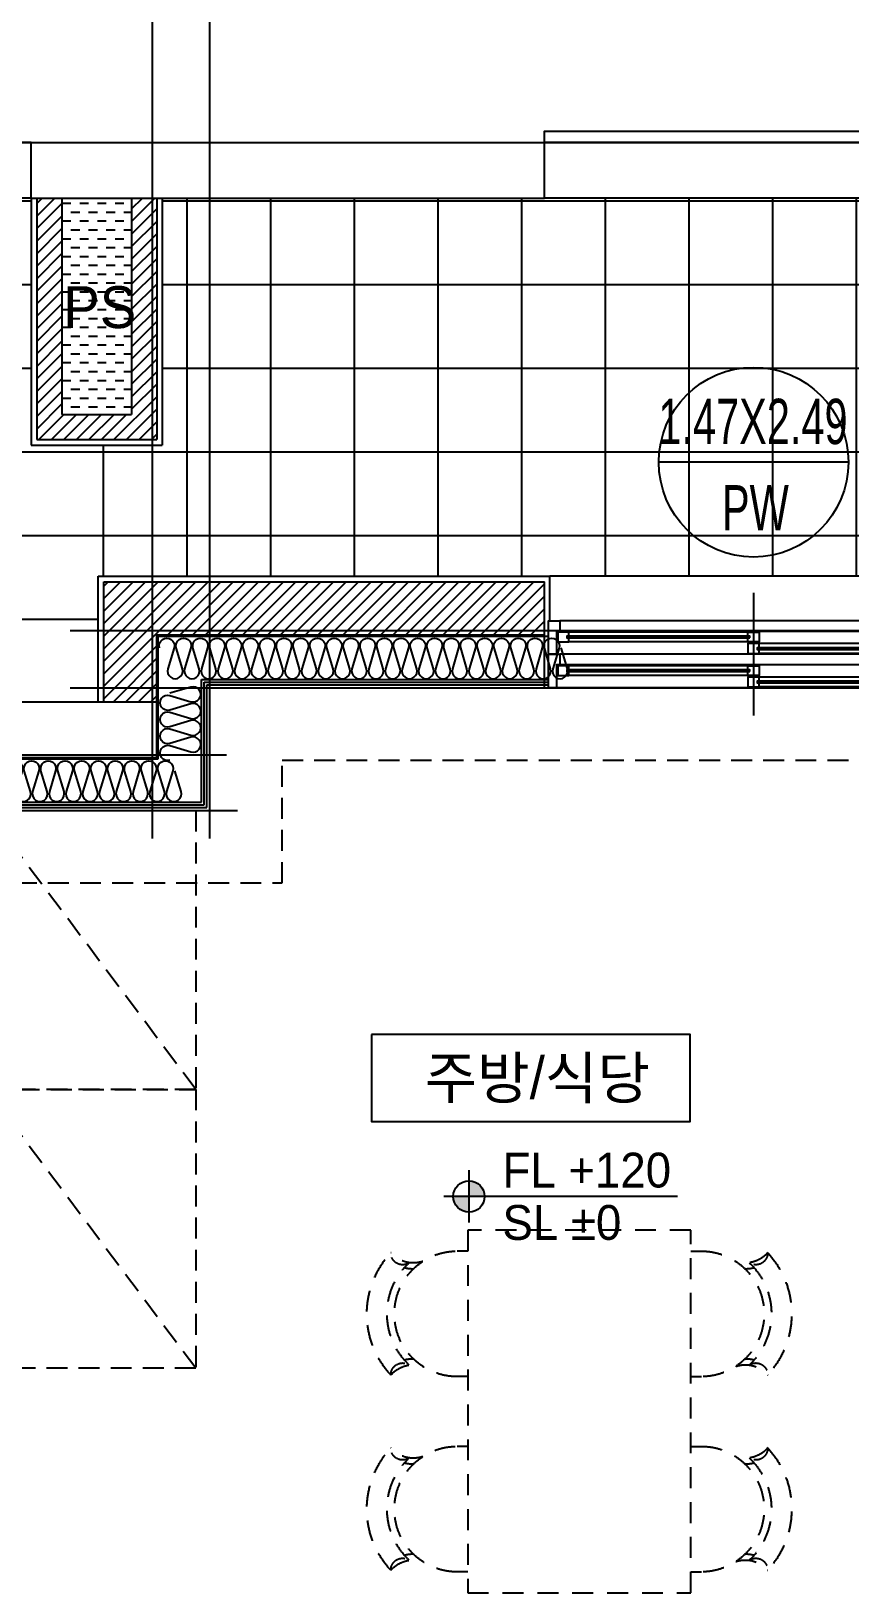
# Model space of a CAD drawing. Header units: millimetres. Extents: x -24416 to 92204, y -190080 to 23760.
# Drawn here: x 8797 to 11732, y -175823 to -170224 of the extents above; entities that cross this region are included whole.
import ezdxf
from ezdxf.enums import TextEntityAlignment as Align

# ---------------------------------------------------------------- set-up
doc = ezdxf.new("R2010")
doc.units = ezdxf.units.MM
doc.header["$LTSCALE"] = 50
for name, pattern in [('AUDIT_D_220706163347-0', [0]), ('CEN', [62, 60, -1, 0, -1]), ('HD', [2.5, 1.5, -1]), ('HID', [2.3, 1.5, -0.8])]:
    doc.linetypes.add(name, pattern=pattern)
for name, color, linetype in [('A-SOL252', 252, 'Continuous'), ('A-레벨', 7, 'AUDIT_D_220706163347-0'), ('A-창호부호', 4, 'Continuous'), ('A_HAT', 8, 'Continuous'), ('CEN_CON', 1, 'CEN'), ('CEN_WALL', 12, 'CEN'), ('CONC', 2, 'Continuous'), ('dan1', 7, 'HID'), ('ELE3_CON', 7, 'Continuous'), ('ELE4', 4, 'Continuous'), ('FIN', 6, 'Continuous'), ('FUR_가구', 8, 'HD'), ('FUR_가전', 8, 'HID'), ('INS', 8, 'Continuous'), ('ROM', 7, 'AUDIT_D_220706163347-0'), ('WAL', 3, 'Continuous'), ('WAL_DRY', 7, 'Continuous'), ('WIN', 4, 'Continuous'), ('X - 단위세대$0$ETC', 6, 'Continuous'), ('바닥타일', 8, 'Continuous'), ('실명', 3, 'AUDIT_D_220706163347-0'), ('실명박스', 7, 'AUDIT_D_220706163347-0')]:
    doc.layers.add(name, color=color, linetype=linetype)
for name, color, linetype, plot in [('AA-XXXX-MC', 153, 'AUDIT_D_220706163347-0', False), ('Defpoint', 135, 'Continuous', False), ('MC', 135, 'Continuous', False)]:
    doc.layers.add(name, color=color, linetype=linetype, plot=plot)
doc.styles.add('HAUD01', font='Dotum.ttf')

# ---------------------------------------------------------------- blocks, each defined once
blk = doc.blocks.new('A$C4D377245')
at = {"layer": 'A-창호부호'}
blk.add_line((675.4, 345), (14.6, 345), dxfattribs=at)
blk.add_circle((345, 345), 330.4, dxfattribs=at)
blk = doc.blocks.new('식탁-1300x800')
at = {"layer": 'FUR_가구'}
for p, q in [((75, 800), (75, 837.8)), ((525, 800), (525, 837.8)), ((775, 800), (775, 837.8)), ((1225, 800), (1225, 837.8)), ((75, 0), (75, -37.8)), ((525, 0), (525, -37.8)), ((775, 0), (775, -37.8)), ((1225, 0), (1225, -37.8))]:
    blk.add_line(p, q, dxfattribs=at)
blk.add_lwpolyline([(0, 800), (1300, 800), (1300, 0), (0, 0)], close=True, dxfattribs=at)
for centre, radius, start, end in [((300, 837.8), 323.6, 47.307, 132.693), ((1000, 837.8), 323.6, 47.307, 132.693), ((81.5, 1033.2), 42.4, 325.904, 91.1712), ((11.9, 995.4), 105.6, 341.0855, 49.4454), ((300, 837.8), 251.2, 43.0982, 136.9019), ((518.5, 1033.2), 42.4, 88.8288, 214.096), ((588.1, 995.4), 105.6, 130.5546, 198.9145), ((781.5, 1033.2), 42.4, 325.904, 91.1712), ((711.9, 995.4), 105.6, 341.0855, 49.4454), ((1000, 837.8), 251.2, 43.0981, 136.9018), ((1218.5, 1033.2), 42.4, 88.8288, 214.096), ((1288.1, 995.4), 105.6, 130.5546, 198.9145), ((300, 837.8), 225, 0, 180), ((11.9, 995.4), 127.4, 359.9704, 14.5481), ((588.1, 995.4), 127.4, 165.452, 180.0296), ((1000, 837.8), 225, 360, 180), ((711.9, 995.4), 127.4, 359.9704, 14.548), ((1288.1, 995.4), 127.4, 165.4519, 180.0296), ((300, -37.8), 225, 180, 360), ((1000, -37.8), 225, 180, 0), ((11.9, -195.4), 105.6, 310.5546, 18.9145), ((588.1, -195.4), 105.6, 161.0855, 229.4454), ((711.9, -195.4), 105.6, 310.5546, 18.9145), ((1288.1, -195.4), 105.6, 161.0855, 229.4454), ((81.5, -233.2), 42.4, 268.8288, 34.096), ((300, -37.8), 251.2, 223.0981, 316.9018), ((11.9, -195.4), 127.4, 345.4519, 0.0296), ((588.1, -195.4), 127.4, 179.9704, 194.548), ((518.5, -233.2), 42.4, 145.904, 271.1712), ((781.5, -233.2), 42.4, 268.8288, 34.096), ((1000, -37.8), 251.2, 223.0982, 316.9019), ((711.9, -195.4), 127.4, 345.452, 0.0296), ((1288.1, -195.4), 127.4, 179.9704, 194.5481), ((1218.5, -233.2), 42.4, 145.904, 271.1712), ((300, -37.8), 323.6, 227.307, 312.693), ((1000, -37.8), 323.6, 227.307, 312.693)]:
    blk.add_arc(centre, radius, start, end, dxfattribs=at)
blk = doc.blocks.new('WIN_이중창_1500')
at = {"layer": 'Defpoint'}
for p, q in [((-15, 240), (-15, 0)), ((1485, 240), (1485, 0))]:
    blk.add_line(p, q, dxfattribs=at)
at = {"layer": 'WIN'}
blk.add_line((735, -100), (735, 340), dxfattribs=at)
at = {"layer": 'WIN', "color": 8}
for p, q in [((1442, 240), (28, 240)), ((1397, 237), (755, 237)), ((715, 196), (73, 196)), ((1397, 202), (755, 202)), ((1430, 158), (40, 158)), ((1430, 120), (40, 120)), ((715, 161), (73, 161)), ((1397, 117), (755, 117)), ((715, 76), (73, 76)), ((1397, 82), (755, 82)), ((1430, 38), (40, 38)), ((1430, 0), (40, 0)), ((715, 41), (73, 41))]:
    blk.add_line(p, q, dxfattribs=at)
at = {"layer": 'WIN'}
for points in [[(40, 158), (28, 158), (28, 240), (0, 240), (0, 120), (40, 120), (40, 158)], [(755, 216.5), (755, 202), (715, 202), (715, 237), (755, 237), (755, 222.5)], [(1397, 216.5), (1397, 202), (1437, 202), (1437, 237), (1397, 237), (1397, 222.5)], [(1430, 158), (1442, 158), (1442, 240), (1470, 240), (1470, 120), (1430, 120), (1430, 158)], [(73, 175.5), (73, 161), (33, 161), (33, 196), (73, 196), (73, 181.5)], [(722, 181.5), (722, 175.5), (66, 175.5), (66, 181.5), (722, 181.5)], [(715, 175.5), (715, 161), (755, 161), (755, 196), (715, 196), (715, 181.5)], [(1404, 222.5), (1404, 216.5), (748, 216.5), (748, 222.5), (1404, 222.5)], [(40, 38), (28, 38), (28, 120), (0, 120), (0, 0), (40, 0), (40, 38)], [(755, 96.5), (755, 82), (715, 82), (715, 117), (755, 117), (755, 102.5)], [(1397, 96.5), (1397, 82), (1437, 82), (1437, 117), (1397, 117), (1397, 102.5)], [(1430, 38), (1442, 38), (1442, 120), (1470, 120), (1470, 0), (1430, 0), (1430, 38)], [(73, 55.5), (73, 41), (33, 41), (33, 76), (73, 76), (73, 61.5)], [(722, 61.5), (722, 55.5), (66, 55.5), (66, 61.5), (722, 61.5)], [(715, 55.5), (715, 41), (755, 41), (755, 76), (715, 76), (715, 61.5)], [(1404, 102.5), (1404, 96.5), (748, 96.5), (748, 102.5), (1404, 102.5)]]:
    blk.add_lwpolyline(points, dxfattribs=at)
blk = doc.blocks.new('insul1')
blk.add_lwpolyline([(0, 0.25, 1.344031), (0.35, 0.25), (0.2, 0.75, -1.344031), (0.55, 0.75), (0.4, 0.25)], format="xyb")
blk = doc.blocks.new('U-131B(기본)', base_point=(-85340.5, -187585.7))
at = {"layer": 'A-SOL252'}
h = blk.add_hatch(dxfattribs=at)
h.set_pattern_fill('DASH', color=256, scale=10, style=0)
h.set_pattern_definition([(0, (-291193.84, -166332.43), (31.75, 31.75), [31.75, -31.75])])
h.paths.add_polyline_path([(-81115.5, -177450.7), (-81115.5, -178225.7), (-80865.5, -178225.7), (-80865.5, -177450.7)])
at = {"layer": 'A_HAT'}
h = blk.add_hatch(dxfattribs=at)
h.set_pattern_fill('ANSI31', color=256, scale=10, style=0)
h.set_pattern_definition([(45, (-291193.84, -166332.43), (-22.4506403, 22.4506403), [])])
h.paths.add_polyline_path([(-80865.5, -177450.7), (-80775.5, -177450.7), (-80775.5, -178315.7), (-81205.5, -178315.7), (-81205.5, -177450.7), (-81115.5, -177450.7), (-81115.5, -178225.7), (-80865.5, -178225.7)])
h = blk.add_hatch(dxfattribs=at)
h.set_pattern_fill('ANSI31', color=256, scale=10, style=0)
h.set_pattern_definition([(45, (-291243.84, -166332.43), (-22.4506403, 22.4506403), [])])
h.paths.add_polyline_path([(-80965.5, -178825.7), (-79385.5, -178825.7), (-79385.5, -179015.7), (-80775.5, -179015.7), (-80775.5, -179255.7), (-80965.5, -179255.7)])
at = {"layer": '바닥타일'}
h = blk.add_hatch(dxfattribs=at)
h.set_pattern_fill('_USER', color=256, scale=300, double=1, pattern_type=0)
h.set_pattern_definition([(0, (-291243.84, -166332.43), (0, 300), []), (90, (-291243.84, -166332.43), (-300, 2e-14), [])])
h.paths.add_polyline_path([(-77055.5, -178805.7), (-77055.5, -177450.7), (-80755.5, -177450.7), (-80755.5, -178335.7), (-81225.5, -178335.7), (-81225.5, -177450.7), (-83165.5, -177450.7), (-83165.5, -178040.7), (-85395.5, -178040.7), (-85395.5, -179245.7), (-80985.5, -179245.7), (-80985.5, -178805.7)])
at = {"layer": 'CEN_CON'}
for p, q in [((-85945.5, -177250.7), (-76055.5, -177250.7)), ((-83525.5, -179445.7), (-80485.5, -179445.7))]:
    blk.add_line(p, q, dxfattribs=at)
at = {"layer": 'CEN_WALL'}
for p, q in [((-80790.5, -179745.7), (-80790.5, -176950.7)), ((-81085.5, -179000.7), (-76685.5, -179000.7))]:
    blk.add_line(p, q, dxfattribs=at)
at = {"layer": 'CONC'}
for p, q in [((-81225.5, -177250.7), (-79385.5, -177250.7)), ((-81225.5, -177450.7), (-81225.5, -177250.7)), ((-79385.5, -177450.7), (-79385.5, -177250.7)), ((-81225.5, -177450.7), (-79385.5, -177450.7)), ((-83275.5, -179255.7), (-80775.5, -179255.7)), ((-80775.5, -179455.7), (-80775.5, -179255.7)), ((-83275.5, -179455.7), (-80775.5, -179455.7))]:
    blk.add_line(p, q, dxfattribs=at)
at = {"layer": 'dan1'}
blk.add_lwpolyline([(-81395.5, -179905.7), (-80325.5, -179905.7), (-80325.5, -179465.7), (-77485.5, -179465.7), (-77485.5, -181010.7), (-77175.5, -181010.7)], dxfattribs=at)
at = {"layer": 'ELE3_CON'}
for p, q in [((-81225.5, -177250.7), (-82125.5, -177250.7)), ((-81225.5, -177450.7), (-82125.5, -177450.7)), ((-78185.5, -177450.7), (-79385.5, -177450.7))]:
    blk.add_line(p, q, dxfattribs=at)
at = {"layer": 'ELE4'}
blk.add_line((-77905.5, -178805.7), (-79365.5, -178805.7), dxfattribs=at)
at = {"layer": 'FIN'}
for p, q in [((-81225.5, -177450.7), (-81225.5, -178335.7)), ((-80755.5, -177450.7), (-80755.5, -178335.7)), ((-81225.5, -178335.7), (-80755.5, -178335.7)), ((-80985.5, -178805.7), (-79365.5, -178805.7)), ((-80985.5, -179255.7), (-80985.5, -178805.7)), ((-79365.5, -178965.7), (-79365.5, -178805.7))]:
    blk.add_line(p, q, dxfattribs=at)
at = {"layer": 'FUR_가전'}
for points in [[(-80635.5, -180645.7), (-81385.5, -180645.7), (-81385.5, -179645.7), (-80635.5, -179645.7), (-80635.5, -180645.7), (-81385.5, -179645.7)], [(-80635.5, -181645.7), (-81385.5, -181645.7), (-81385.5, -180645.7), (-80635.5, -180645.7), (-80635.5, -181645.7), (-81385.5, -180645.7)]]:
    blk.add_lwpolyline(points, dxfattribs=at)
at = {"layer": 'INS'}
for p, q in [((-80770.5, -179020.7), (-79370.5, -179020.7)), ((-80770.5, -179460.7), (-80770.5, -179020.7)), ((-80615.5, -179175.7), (-79370.5, -179175.7)), ((-80615.5, -179615.7), (-80615.5, -179175.7)), ((-83830.5, -179460.7), (-80770.5, -179460.7)), ((-81395.5, -179615.7), (-80615.5, -179615.7))]:
    blk.add_line(p, q, dxfattribs=at)
at = {"layer": 'MC'}
for p, q in [((-80585.5, -179745.7), (-80585.5, -176950.7)), ((-81085.5, -179205.7), (-76685.5, -179205.7)), ((-81695.5, -179645.7), (-80485.5, -179645.7))]:
    blk.add_line(p, q, dxfattribs=at)
at = {"layer": 'WAL'}
for p, q in [((-81205.5, -177450.7), (-81205.5, -178315.7)), ((-81115.5, -177450.7), (-81115.5, -178225.7)), ((-80865.5, -177450.7), (-80865.5, -178225.7)), ((-80775.5, -177450.7), (-80775.5, -178315.7)), ((-81115.5, -178225.7), (-80865.5, -178225.7)), ((-81205.5, -178315.7), (-80775.5, -178315.7)), ((-80965.5, -178825.7), (-79385.5, -178825.7)), ((-80965.5, -179255.7), (-80965.5, -178825.7)), ((-79385.5, -179015.7), (-79385.5, -178825.7)), ((-80775.5, -179015.7), (-79385.5, -179015.7)), ((-80775.5, -179455.7), (-80775.5, -179015.7))]:
    blk.add_line(p, q, dxfattribs=at)
at = {"layer": 'WAL_DRY'}
for p, q in [((-80605.5, -179625.7), (-80605.5, -179185.7)), ((-80605.5, -179185.7), (-79370.5, -179185.7)), ((-80595.5, -179195.7), (-79370.5, -179195.7)), ((-80595.5, -179635.7), (-80595.5, -179195.7)), ((-81395.5, -179625.7), (-80605.5, -179625.7)), ((-81395.5, -179635.7), (-80595.5, -179635.7))]:
    blk.add_line(p, q, dxfattribs=at)
at = {"layer": 'X - 단위세대$0$ETC'}
blk.add_lwpolyline([(-79385.5, -177250.7), (-79385.5, -177210.7), (-78185.5, -177210.7), (-78185.5, -177250.7), (-79385.5, -177250.7)], dxfattribs=at)
at = {"layer": 'FUR_가구', "xscale": -1, "rotation": 90}
blk.add_blockref('식탁-1300x800', (-78860.5, -181150.7), dxfattribs=at)
at = {"layer": 'INS', "row_count": 1}
for p, xscale, yscale, zscale, rotation, column_count, row_spacing, column_spacing in [((-80765.5, -179025.7), -150, 150, 150, 180, 24, 0, -60), ((-80765.5, -179465.7), -150.0000000000001, 150.0000000000001, 150.0000000000001, 270, 4, -1.577721810442024e-30, -60.00000000000004), ((-83830.5, -179465.7), -150, 150, 150, 180, 52, 0, -60)]:
    blk.add_blockref('insul1', p, dxfattribs=dict(at, xscale=xscale, yscale=yscale, zscale=zscale, rotation=rotation, column_count=column_count, row_spacing=row_spacing, column_spacing=column_spacing))
at = {"layer": 'WIN', "xscale": -1, "rotation": 180}
blk.add_blockref('WIN_이중창_1500', (-79370.5, -178965.7), dxfattribs=at)
blk = doc.blocks.new('A$Cb33ca4a3')
at = {"layer": 'A-레벨'}
h = blk.add_hatch(color=256, dxfattribs=at)
h.paths.add_polyline_path([(10366.5, -198218.2), (10366.5, -198162), (10310.3, -198162, 0.414214)])
h.paths.add_polyline_path([(10366.5, -198105.7), (10366.5, -198162), (10422.8, -198162, 0.414214)])
for p, q in [((10366.5, -198068.2), (10366.5, -198255.7)), ((11113.6, -198162), (10276.5, -198162))]:
    blk.add_line(p, q, dxfattribs=at)
blk.add_circle((10366.5, -198162), 56.2, dxfattribs=at)
at = {"layer": 'A-레벨', "color": 4, "style": 'HAUD01'}
for s, p in [('FL +120', (10486.6, -198130)), ('SL %%P0', (10486.6, -198317.7))]:
    blk.add_text(s, height=125, dxfattribs=at).set_placement(p)

msp = doc.modelspace()

# ---------------------------------------------------------------- linework, layer by layer
at = {"layer": 'AA-XXXX-MC'}
msp.add_line((9436.9, -170623), (9436.9, -168533), dxfattribs=at)
at = {"layer": 'CEN_CON'}
msp.add_line((9231.9, -170623), (9231.9, -168533), dxfattribs=at)
at = {"layer": '실명박스'}
msp.add_lwpolyline([(10016.4, -173821.1), (10016.4, -174133.6), (11160.2, -174133.6), (11160.2, -173821.1)], close=True, dxfattribs=at)

# ---------------------------------------------------------------- block references
msp.add_blockref('U-131B(기본)', (4681.9, -180958))
at = {"layer": 'A-창호부호'}
msp.add_blockref('A$Cb33ca4a3', (0, 23760), dxfattribs=at)
at = {"layer": 'A-창호부호', "xscale": 1.028985507291509, "yscale": 1.028985507291509, "zscale": 1.028985507291509}
msp.add_blockref('A$C4D377245', (11031.9, -172124.3), dxfattribs=at)

# ---------------------------------------------------------------- texts
at = {"layer": 'A-창호부호', "color": 6, "style": 'HAUD01', "width": 0.7}
for s, p in [('1.47X2.49', (11384.8, -171623.2)), ('PW', (11393.4, -171932.9))]:
    msp.add_text(s, height=162.5, dxfattribs=at).set_placement(p, align=Align.MIDDLE)
at = {"layer": 'ROM', "color": 3, "style": 'HAUD01'}
msp.add_text('PS', height=150, dxfattribs=at).set_placement((9042.7, -171213.4), align=Align.MIDDLE)
at = {"layer": '실명', "style": 'HAUD01'}
msp.add_text('주방/식당', height=150, dxfattribs=at).set_placement((10611.4, -173975.1), align=Align.MIDDLE)

doc.saveas('drawing.dxf')
